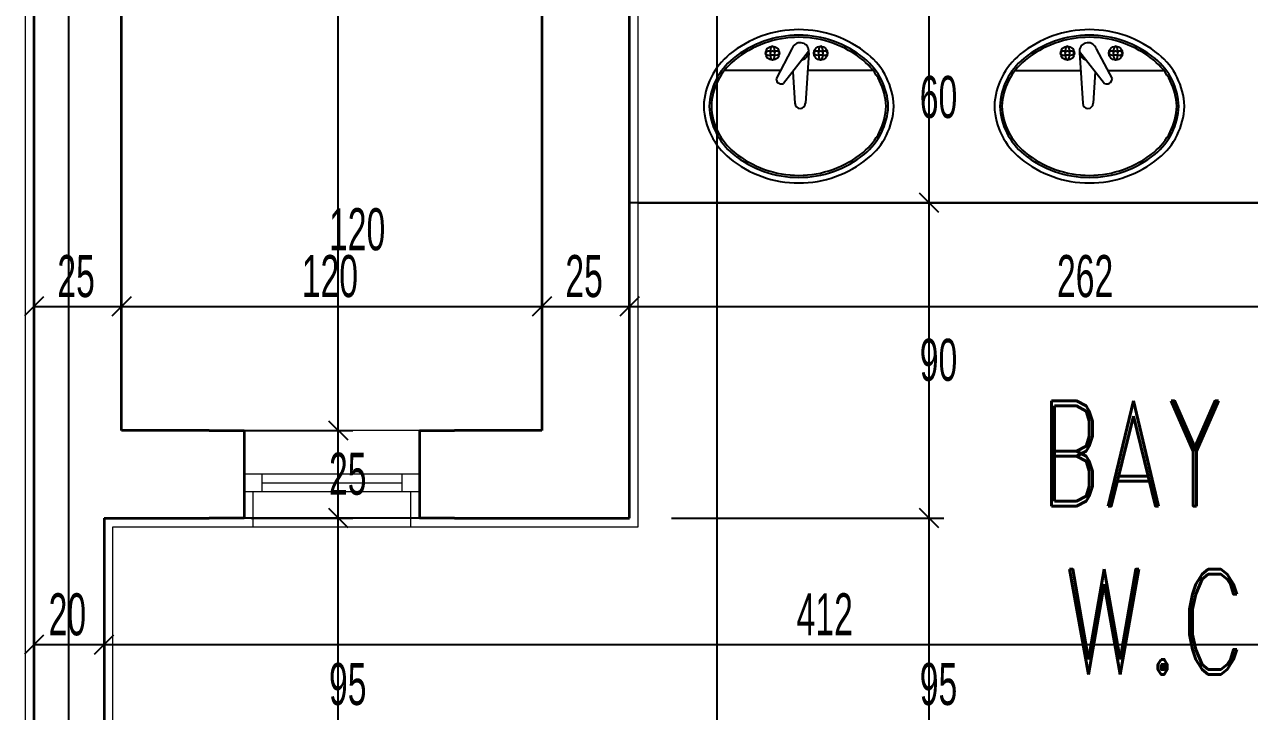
# Model space of a CAD drawing. Header units: inches. Extents: x -7543 to -822, y 102837 to 190349.
# Drawn here: x -836.74109 to -836.70613, y 102836.96748 to 102836.98708 of the extents above; entities that cross this region are included whole.
import ezdxf

# ---------------------------------------------------------------- set-up
doc = ezdxf.new("R2010")
doc.units = ezdxf.units.IN
doc.header["$MEASUREMENT"] = 0
doc.linetypes.add('__ZG_T_P__9', pattern=[22, 1, -10, 1, -10])
doc.linetypes.add('DASHDOTX2', pattern=[2, 1, -0.5, 0, -0.5])
doc.layers.get('Defpoints').update_dxf_attribs({"lineweight": 25})
for name, color, linetype, lineweight in [('AKS', 1, 'Continuous', 25), ('ICOL', 55, 'Continuous', 25), ('İZ DÜŞÜM', 253, 'Continuous', 20), ('SIVA', 150, 'Continuous', 15), ('YAZI', 7, 'Continuous', 25)]:
    doc.layers.add(name, color=color, linetype=linetype, lineweight=lineweight)
for name, color, linetype, lineweight, true_color in [('DUVAR', 7, 'Continuous', 35, 0xfc4642), ('PENCERE', 7, 'Continuous', 18, 0xffb360), ('TEFRİŞ', 7, 'Continuous', 25, 0x78462c)]:
    doc.layers.add(name, color=color, linetype=linetype, lineweight=lineweight, true_color=true_color)
doc.styles.add('OLCU', font='tromand.shx', dxfattribs={"width": 0.6, "height": 12})
doc.styles.add('st1', font='romandtw.shx', dxfattribs={"width": 0.7, "height": 40})

msp = doc.modelspace()

# ---------------------------------------------------------------- linework, layer by layer
at = {"layer": 'AKS', "linetype": 'DASHDOTX2', "ltscale": 10}
for p, q in [((-836.7398218610788, 102836.7964196347), (-836.7398218610788, 102837.0303757568)), ((-836.7213218610788, 102836.7964196347), (-836.7213218610788, 102837.0303757568))]:
    msp.add_line(p, q, dxfattribs=at)
at = {"layer": 'Defpoints', "color": 6}
msp.add_line((-836.7408218610783, 102836.8149930621), (-836.7408218437996, 102836.9899930621), dxfattribs=at)
at = {"layer": 'Defpoints', "color": 3}
for p, q in [((-836.7238218437998, 102836.9879934963), (-836.7238218437998, 102836.9729930621)), ((-836.7358218437997, 102836.9729930621), (-836.7388218610786, 102836.9729930621)), ((-836.7388218610786, 102836.9729930621), (-836.7388218610786, 102836.9634930621)), ((-836.7288218437998, 102836.9729930621), (-836.7358218437997, 102836.9729930621)), ((-836.7258218437997, 102836.9729930621), (-836.7288218437998, 102836.9729930621)), ((-836.7238218437998, 102836.9729930621), (-836.7258218437997, 102836.9729930621))]:
    msp.add_line(p, q, dxfattribs=at)
at = {"layer": 'DUVAR'}
for p, q in [((-836.7263218437997, 102836.9899930068), (-836.7263218437997, 102836.9754930068)), ((-836.7238218437998, 102836.9729930068), (-836.7238218437998, 102836.987993441)), ((-836.7408218437997, 102836.9874930068), (-836.7408218437997, 102836.9834930068)), ((-836.7383218437998, 102836.9754930068), (-836.7383218437998, 102836.9874930068)), ((-836.7408218437997, 102836.9834930068), (-836.7408218437997, 102836.9729930068)), ((-836.7238219761118, 102836.9819934963), (-836.7238218437998, 102836.9819934963)), ((-836.7238219761118, 102836.981993441), (-836.7238218437998, 102836.981993441)), ((-836.7358218437998, 102836.9754930068), (-836.7383218437998, 102836.9754930068)), ((-836.7358218437998, 102836.9754930068), (-836.7348218437998, 102836.9754930068)), ((-836.7348218437998, 102836.9754930068), (-836.7348218437998, 102836.9729930068)), ((-836.7298218437998, 102836.9754930068), (-836.7288218437998, 102836.9754930068)), ((-836.7298218437998, 102836.9754930068), (-836.7298218437998, 102836.9729930068)), ((-836.7263218437997, 102836.9754930068), (-836.7288218437998, 102836.9754930068)), ((-836.7408218610785, 102836.9729934963), (-836.7408218610785, 102836.9139930621)), ((-836.7388218610786, 102836.9729934963), (-836.7388218610786, 102836.9634930621)), ((-836.7388218610786, 102836.9729930068), (-836.7358218437997, 102836.9729930068)), ((-836.7348218437998, 102836.9729930068), (-836.7358218437997, 102836.9729930068)), ((-836.7288218437998, 102836.9729930068), (-836.7298218437998, 102836.9729930068)), ((-836.7288218437998, 102836.9729930068), (-836.7258218437997, 102836.9729930068)), ((-836.7258218437997, 102836.9729930068), (-836.7238218437998, 102836.9729930068))]:
    msp.add_line(p, q, dxfattribs=at)
at = {"layer": 'ICOL'}
for p, q in [((-836.71527480283, 102836.9819927815), (-836.71527480283, 102836.987993348)), ((-836.7321368397332, 102836.9754930621), (-836.7321368397332, 102836.9874930621)), ((-836.71500480283, 102836.9817227815), (-836.71554480283, 102836.9822627815)), ((-836.71554480283, 102836.9822627815), (-836.71500480283, 102836.9817227815)), ((-836.7160020015247, 102836.9819927815), (-836.71569480283, 102836.9819927815)), ((-836.7160020015247, 102836.9819927815), (-836.71569480283, 102836.9819927815)), ((-836.71527480283, 102836.9729930621), (-836.71527480283, 102836.9819927815)), ((-836.7408218437997, 102836.9802350578), (-836.7408218437997, 102836.9794550578)), ((-836.7383218437998, 102836.9802350578), (-836.7383218437998, 102836.9794550578)), ((-836.7383218437998, 102836.9802350578), (-836.7383218437998, 102836.9794550578)), ((-836.7263218437997, 102836.9786705617), (-836.7263218437997, 102836.9794550578)), ((-836.7263218437997, 102836.9786705617), (-836.7263218437997, 102836.9794550578)), ((-836.7238218437998, 102836.9784750128), (-836.7238218437998, 102836.9794550578)), ((-836.7238218437998, 102836.9784750128), (-836.7238218437998, 102836.9794550578)), ((-836.7405518437997, 102836.9793050578), (-836.7410918437997, 102836.9787650578)), ((-836.7385918437998, 102836.9787650578), (-836.7380518437998, 102836.9793050578)), ((-836.7380518437998, 102836.9793050578), (-836.7385918437998, 102836.9787650578)), ((-836.7265918437997, 102836.9787650578), (-836.7260518437997, 102836.9793050578)), ((-836.7260518437997, 102836.9793050578), (-836.7265918437997, 102836.9787650578)), ((-836.7240918437998, 102836.9787650578), (-836.7235518437998, 102836.9793050578)), ((-836.7235518437998, 102836.9793050578), (-836.7240918437998, 102836.9787650578)), ((-836.7408218437997, 102836.9790350578), (-836.7383218437998, 102836.9790350578)), ((-836.7383218437998, 102836.9790350578), (-836.7263218437997, 102836.9790350578)), ((-836.7263218437997, 102836.9790350578), (-836.7238218437998, 102836.9790350578)), ((-836.7238218437998, 102836.9790350578), (-836.6975718610786, 102836.9790350578)), ((-836.7318668397332, 102836.9752230621), (-836.7324068397332, 102836.9757630621)), ((-836.7324068397332, 102836.9757630621), (-836.7318668397332, 102836.9752230621)), ((-836.7348865278304, 102836.9754930621), (-836.7317168397333, 102836.9754930621)), ((-836.7348865278304, 102836.9754930621), (-836.7317168397333, 102836.9754930621)), ((-836.7321368397332, 102836.9729930621), (-836.7321368397332, 102836.9754930621)), ((-836.7318668397332, 102836.9727230621), (-836.7324068397332, 102836.9732630621)), ((-836.7324068397332, 102836.9732630621), (-836.7318668397332, 102836.9727230621)), ((-836.71500480283, 102836.9727230621), (-836.71554480283, 102836.9732630621)), ((-836.71554480283, 102836.9732630621), (-836.71500480283, 102836.9727230621)), ((-836.7346218437998, 102836.9729930621), (-836.7317168397333, 102836.9729930621)), ((-836.7346218437998, 102836.9729930621), (-836.7317168397333, 102836.9729930621)), ((-836.7321368397332, 102836.9634930621), (-836.7321368397332, 102836.9729930621)), ((-836.7226218437997, 102836.9729930621), (-836.7148548028299, 102836.9729930621)), ((-836.7226218437997, 102836.9729930621), (-836.7148548028299, 102836.9729930621)), ((-836.71527480283, 102836.9634930621), (-836.71527480283, 102836.9729930621)), ((-836.7405518610785, 102836.9696539424), (-836.7410918610785, 102836.9691139424)), ((-836.7408218610785, 102836.9689795146), (-836.7408218610785, 102836.9698039424)), ((-836.7390918610786, 102836.9691139424), (-836.7385518610786, 102836.9696539424)), ((-836.7385518610786, 102836.9696539424), (-836.7390918610786, 102836.9691139424)), ((-836.7388218610786, 102836.9689795146), (-836.7388218610786, 102836.9698039424)), ((-836.7388218610786, 102836.9689795146), (-836.7388218610786, 102836.9698039424)), ((-836.7408218610785, 102836.9693839424), (-836.7388218610786, 102836.9693839424)), ((-836.7388218610786, 102836.9693839424), (-836.6975718610786, 102836.9693839424))]:
    msp.add_line(p, q, dxfattribs=at)
at = {"layer": 'İZ DÜŞÜM', "linetype": '__ZG_T_P__9'}
msp.add_line((-836.7408218610783, 102836.9899930621), (-836.7408218610783, 102836.8149930621), dxfattribs=at)
at = {"layer": 'PENCERE'}
for p, q in [((-836.7298218437998, 102836.9754930068), (-836.7348218437998, 102836.9754930068)), ((-836.7298218437998, 102836.9742430068), (-836.7348218437998, 102836.9742430068)), ((-836.7343218437998, 102836.9742430068), (-836.7343218437998, 102836.9737430068)), ((-836.7303218437999, 102836.9742430068), (-836.7303218437999, 102836.9737430068)), ((-836.7303218437999, 102836.9739930068), (-836.7343218437998, 102836.9739930068)), ((-836.7298218437998, 102836.9737430068), (-836.7348218437998, 102836.9737430068)), ((-836.7298218437998, 102836.9729930068), (-836.7348218437998, 102836.9729930068))]:
    msp.add_line(p, q, dxfattribs=at)
at = {"layer": 'SIVA'}
for p, q in [((-836.7410718437998, 102836.9902430068), (-836.7410718437998, 102836.9834930068)), ((-836.7235718437998, 102836.9727430621), (-836.7235718437997, 102836.9877434921)), ((-836.7235718437998, 102836.9727430068), (-836.7235718437997, 102836.9877434369)), ((-836.7410718437998, 102836.9834930068), (-836.7410718437998, 102836.9727430068)), ((-836.7345718437998, 102836.9737430068), (-836.7345718437998, 102836.9727430068)), ((-836.7300718437998, 102836.9737430068), (-836.7300718437998, 102836.9727430068)), ((-836.7410718610786, 102836.9732430621), (-836.7410718610786, 102836.9137430621)), ((-836.7385718610785, 102836.9727430621), (-836.7290718437998, 102836.9727430621)), ((-836.7385718610785, 102836.9637430621), (-836.7385718610785, 102836.9727430621)), ((-836.7385718610785, 102836.9727430068), (-836.7345718437998, 102836.9727430068)), ((-836.7300718437998, 102836.9727430068), (-836.7290718437998, 102836.9727430068)), ((-836.7290718437998, 102836.9727430621), (-836.7258218437997, 102836.9727430621)), ((-836.7290718437998, 102836.9727430068), (-836.7258218437997, 102836.9727430068)), ((-836.7258218437997, 102836.9727430621), (-836.7235718437998, 102836.9727430621)), ((-836.7258218437997, 102836.9727430068), (-836.7235718437998, 102836.9727430068))]:
    msp.add_line(p, q, dxfattribs=at)
at = {"layer": 'TEFRİŞ'}
for p, q in [((-836.7191868075882, 102836.9863874652), (-836.7196380742037, 102836.9855260375)), ((-836.7191868075882, 102836.98638741), (-836.7196380742037, 102836.9855259823)), ((-836.7187108640749, 102836.9863033698), (-836.7194241274972, 102836.9853952565)), ((-836.7187108640749, 102836.9863033145), (-836.7194241274972, 102836.9853952012)), ((-836.7187090247138, 102836.9862647432), (-836.7188037770206, 102836.9848286431)), ((-836.7187090247138, 102836.9862646879), (-836.7188037770206, 102836.9848285878)), ((-836.7109804583109, 102836.9862647432), (-836.7108857060041, 102836.9848286431)), ((-836.7109804583109, 102836.9862646879), (-836.7108857060041, 102836.9848285878)), ((-836.7109786189499, 102836.9863033698), (-836.7102653555277, 102836.9853952565)), ((-836.7109786189499, 102836.9863033145), (-836.7102653555277, 102836.9853952012)), ((-836.7105026754365, 102836.9863874652), (-836.7100514088211, 102836.9855260375)), ((-836.7105026754365, 102836.98638741), (-836.7100514088211, 102836.9855259823)), ((-836.7195138115727, 102836.9857632438), (-836.7211172310397, 102836.9857632438)), ((-836.7195138115727, 102836.9857631885), (-836.7211172310397, 102836.9857631885)), ((-836.7191608691912, 102836.9857300257), (-836.7191007770207, 102836.9848286431)), ((-836.7191608691912, 102836.9857299704), (-836.7191007770207, 102836.9848285878)), ((-836.7168680301313, 102836.9857632438), (-836.7187421130935, 102836.9857632438)), ((-836.7168680301313, 102836.9857631885), (-836.7187421130935, 102836.9857631885)), ((-836.7128214528934, 102836.9857632438), (-836.7109473699313, 102836.9857632438)), ((-836.7128214528934, 102836.9857631885), (-836.7109473699313, 102836.9857631885)), ((-836.7105286138335, 102836.9857300257), (-836.7105887060042, 102836.9848286431)), ((-836.7105286138335, 102836.9857299704), (-836.7105887060042, 102836.9848285878)), ((-836.7101756714521, 102836.9857632438), (-836.7085722519851, 102836.9857632438)), ((-836.7101756714521, 102836.9857631885), (-836.7085722519851, 102836.9857631885)), ((-836.6975718610786, 102836.9819927815), (-836.7238218437997, 102836.9819927815)), ((-836.7235718437997, 102836.9819934921), (-836.6978218610786, 102836.9819930662))]:
    msp.add_line(p, q, dxfattribs=at)
for centre, radius in [((-836.71974326244, 102836.986260983), 0.000198), ((-836.71974326244, 102836.9862609277), 0.000198), ((-836.7183677577557, 102836.986260983), 0.000198), ((-836.7183677577557, 102836.9862609277), 0.000198), ((-836.7113217252692, 102836.986260983), 0.000198), ((-836.7113217252692, 102836.9862609277), 0.000198), ((-836.7099462205848, 102836.986260983), 0.000198), ((-836.7099462205848, 102836.9862609277), 0.000198), ((-836.7197408175887, 102836.986260983), 6.15765675608127e-05), ((-836.7197408175887, 102836.9862609277), 6.15765675608127e-05), ((-836.7183653225959, 102836.986262942), 6.15765675608127e-05), ((-836.7183653225959, 102836.9862628867), 6.15765675608127e-05), ((-836.7113241604288, 102836.986262942), 6.15765675608127e-05), ((-836.7113241604288, 102836.9862628867), 6.15765675608127e-05), ((-836.7099486654361, 102836.986260983), 6.15765675608127e-05), ((-836.7099486654361, 102836.9862609277), 6.15765675608127e-05)]:
    msp.add_circle(centre, radius, dxfattribs=at)
for centre, radius, start, end in [((-836.7189926305855, 102836.9838112683), 0.003120321599999967, 90, 129.2370000193347), ((-836.7189926305855, 102836.983811213), 0.003120321599999967, 90, 129.2370000193347), ((-836.7189926305855, 102836.9838112683), 0.002961921599999966, 90, 129.2370000193347), ((-836.7189926305855, 102836.983811213), 0.002961921599999966, 90, 129.2370000193347), ((-836.7189926305855, 102836.9838112683), 0.003120321599999903, 50.76299998066528, 90), ((-836.7189926305855, 102836.983811213), 0.003120321599999903, 50.76299998066528, 90), ((-836.7189926305855, 102836.9838112683), 0.002961921600000047, 50.76299998066528, 90), ((-836.7189926305855, 102836.983811213), 0.002961921600000047, 50.76299998066528, 90), ((-836.7106968524392, 102836.9838112683), 0.003120321599999903, 90, 129.2370000193347), ((-836.7106968524392, 102836.983811213), 0.003120321599999903, 90, 129.2370000193347), ((-836.7106968524392, 102836.9838112683), 0.002961921600000047, 90, 129.2370000193347), ((-836.7106968524392, 102836.983811213), 0.002961921600000047, 90, 129.2370000193347), ((-836.7106968524392, 102836.9838112683), 0.003120321599999967, 50.76299998066528, 90), ((-836.7106968524392, 102836.983811213), 0.003120321599999967, 50.76299998066528, 90), ((-836.7106968524392, 102836.9838112683), 0.002961921599999966, 50.76299998066528, 90), ((-836.7106968524392, 102836.983811213), 0.002961921599999966, 50.76299998066528, 90), ((-836.7189926305855, 102836.9838112683), 0.002902521600000013, 90, 129.2370000193347), ((-836.7189926305855, 102836.983811213), 0.002902521600000013, 90, 129.2370000193347), ((-836.7196846457365, 102836.986359983), 0.0001138256429216278, 119.5702491637003, 210.1375237861861), ((-836.7196846457365, 102836.9863599277), 0.0001138256429216278, 119.5702491637003, 210.1375237861861), ((-836.7197969894409, 102836.986359983), 0.000113825642886311, 330.9566692286438, 60.42975083629976), ((-836.7197969894409, 102836.9863599277), 0.000113825642886311, 330.9566692286438, 60.42975083629976), ((-836.718952282197, 102836.9863120424), 0.0002475000000000005, 284.1124586443228, 163.6036056822805), ((-836.718952282197, 102836.9863119871), 0.0002475000000000005, 284.1124586443228, 163.6036056822805), ((-836.7189926305855, 102836.9838112683), 0.002902521600000011, 50.76299998066528, 90), ((-836.7189926305855, 102836.983811213), 0.002902521600000011, 50.76299998066528, 90), ((-836.7183091410521, 102836.986359983), 0.000113825642886311, 119.5702491637003, 209.0433307713562), ((-836.7183091410521, 102836.9863599277), 0.000113825642886311, 119.5702491637003, 209.0433307713562), ((-836.7184214847566, 102836.986359983), 0.0001138256429279473, 329.8624762138139, 60.42975083629976), ((-836.7184214847566, 102836.9863599277), 0.0001138256429279473, 329.8624762138139, 60.42975083629976), ((-836.7106968524392, 102836.9838112683), 0.002902521600000011, 90, 129.2370000193347), ((-836.7106968524392, 102836.983811213), 0.002902521600000011, 90, 129.2370000193347), ((-836.7112679982682, 102836.986359983), 0.0001138256429279473, 119.5702491637003, 210.1375237861861), ((-836.7112679982682, 102836.9863599277), 0.0001138256429279473, 119.5702491637003, 210.1375237861861), ((-836.7113803419726, 102836.986359983), 0.000113825642886311, 330.9566692286438, 60.42975083629976), ((-836.7113803419726, 102836.9863599277), 0.000113825642886311, 330.9566692286438, 60.42975083629976), ((-836.7107372008278, 102836.9863120424), 0.0002475000000000005, 16.39639431771953, 255.8875413556773), ((-836.7107372008278, 102836.9863119871), 0.0002475000000000005, 16.39639431771953, 255.8875413556773), ((-836.7106968524392, 102836.9838112683), 0.002902521600000013, 50.76299998066528, 90), ((-836.7106968524392, 102836.983811213), 0.002902521600000013, 50.76299998066528, 90), ((-836.7098924935839, 102836.986359983), 0.000113825642886311, 119.5702491637003, 209.0433307713562), ((-836.7098924935839, 102836.9863599277), 0.000113825642886311, 119.5702491637003, 209.0433307713562), ((-836.7100048372882, 102836.986359983), 0.0001138256429216278, 329.8624762138139, 60.42975083629976), ((-836.7100048372882, 102836.9863599277), 0.0001138256429216278, 329.8624762138139, 60.42975083629976), ((-836.7197019556855, 102836.9846724495), 0.002004651000000098, 129.1040001214614, 177.7880000505583), ((-836.7197019556855, 102836.9846724495), 0.002004651000000098, 129.1040001214614, 177.7880000505583), ((-836.7197019556855, 102836.9846723942), 0.002004651000000098, 129.1040001214614, 177.7880000505583), ((-836.7197019556855, 102836.9846723942), 0.002004651000000098, 129.1040001214614, 177.7880000505583), ((-836.7197019556855, 102836.9846724495), 0.001846250999999999, 129.0919999327343, 177.7880000505583), ((-836.7197019556855, 102836.9846723942), 0.001846250999999999, 129.0919999327343, 177.7880000505583), ((-836.7198409453465, 102836.9862048112), 0.0001138256428678631, 59.44757169635704, 150.4297510106238), ((-836.7198409453465, 102836.9862047559), 0.0001138256428678631, 59.44757169635704, 150.4297510106238), ((-836.7198409453465, 102836.9863171549), 0.0001138256428644378, 209.5702489893762, 300.552428303643), ((-836.7198409453465, 102836.9863170996), 0.0001138256428644378, 209.5702489893762, 300.552428303643), ((-836.7196846457365, 102836.986161983), 0.0001138256428766684, 149.8624762138139, 240.4297508362997), ((-836.7196846457365, 102836.9861619277), 0.0001138256428766684, 149.8624762138139, 240.4297508362997), ((-836.7197969894409, 102836.986161983), 0.0001138256428644378, 299.5702491637002, 29.04333077135618), ((-836.7197969894409, 102836.9861619277), 0.0001138256428644378, 299.5702491637002, 29.04333077135618), ((-836.7196429453464, 102836.9862048112), 0.0001138256428755755, 29.57024898937614, 118.625399591624), ((-836.7196429453464, 102836.9862047559), 0.0001138256428755755, 29.57024898937614, 118.625399591624), ((-836.7196429453464, 102836.9863171549), 0.0001138256428709452, 241.374600408376, 330.4297510106239), ((-836.7196429453464, 102836.9863170996), 0.0001138256428709452, 241.374600408376, 330.4297510106239), ((-836.7184631851467, 102836.9862048112), 0.0001138256428644378, 61.37460040837602, 150.4297510106238), ((-836.7184631851467, 102836.9862047559), 0.0001138256428644378, 61.37460040837602, 150.4297510106238), ((-836.7184631851467, 102836.9863171549), 0.0001138256428770801, 209.5702489893762, 298.625399591624), ((-836.7184631851467, 102836.9863170996), 0.0001138256428770801, 209.5702489893762, 298.625399591624), ((-836.7183091410523, 102836.986161983), 0.0001138256428581183, 150.9566692286438, 240.4297508362997), ((-836.7183091410523, 102836.9861619277), 0.0001138256428581183, 150.9566692286438, 240.4297508362997), ((-836.7184214847565, 102836.986161983), 0.0001138256428766684, 299.5702491637002, 30.13752378618609), ((-836.7184214847565, 102836.9861619277), 0.0001138256428766684, 299.5702491637002, 30.13752378618609), ((-836.7182651851466, 102836.9862048112), 0.0001138256428678631, 29.57024898937614, 120.552428303643), ((-836.7182651851466, 102836.9862047559), 0.0001138256428678631, 29.57024898937614, 120.552428303643), ((-836.7182651851466, 102836.9863171549), 0.0001138256428644378, 239.447571696357, 330.4297510106239), ((-836.7182651851466, 102836.9863170996), 0.0001138256428644378, 239.447571696357, 330.4297510106239), ((-836.7182833054856, 102836.9846724495), 0.001846251000000071, 2.211999949441666, 50.90800006726572), ((-836.7182833054856, 102836.9846723942), 0.001846251000000071, 2.211999949441666, 50.90800006726572), ((-836.7182833054856, 102836.9846724495), 0.002004651000000161, 2.211999949441666, 50.89599987853862), ((-836.7182833054856, 102836.9846724495), 0.002004651000000161, 2.211999949441666, 50.89599987853862), ((-836.7182833054856, 102836.9846723942), 0.002004651000000161, 2.211999949441666, 50.89599987853862), ((-836.7182833054856, 102836.9846723942), 0.002004651000000161, 2.211999949441666, 50.89599987853862), ((-836.7114061775393, 102836.9846724495), 0.002004651000000161, 129.1040001214614, 177.7880000505583), ((-836.7114061775393, 102836.9846724495), 0.002004651000000161, 129.1040001214614, 177.7880000505583), ((-836.7114061775393, 102836.9846723942), 0.002004651000000161, 129.1040001214614, 177.7880000505583), ((-836.7114061775393, 102836.9846723942), 0.002004651000000161, 129.1040001214614, 177.7880000505583), ((-836.7114061775393, 102836.9846724495), 0.001846251000000071, 129.0919999327343, 177.7880000505583), ((-836.7114061775393, 102836.9846723942), 0.001846251000000071, 129.0919999327343, 177.7880000505583), ((-836.7114242978781, 102836.9862048112), 0.0001138256428678631, 59.44757169635704, 150.4297510106238), ((-836.7114242978781, 102836.9862047559), 0.0001138256428678631, 59.44757169635704, 150.4297510106238), ((-836.7114242978781, 102836.9863171549), 0.0001138256428644378, 209.5702489893762, 300.552428303643), ((-836.7114242978781, 102836.9863170996), 0.0001138256428644378, 209.5702489893762, 300.552428303643), ((-836.7112679982682, 102836.986161983), 0.0001138256428766684, 149.8624762138139, 240.4297508362997), ((-836.7112679982682, 102836.9861619277), 0.0001138256428766684, 149.8624762138139, 240.4297508362997), ((-836.7113803419726, 102836.986161983), 0.0001138256428581183, 299.5702491637002, 29.04333077135618), ((-836.7113803419726, 102836.9861619277), 0.0001138256428581183, 299.5702491637002, 29.04333077135618), ((-836.7112262978782, 102836.9862048112), 0.0001138256428644378, 29.57024898937614, 118.625399591624), ((-836.7112262978782, 102836.9862047559), 0.0001138256428644378, 29.57024898937614, 118.625399591624), ((-836.7112262978782, 102836.9863171549), 0.0001138256428770801, 241.374600408376, 330.4297510106239), ((-836.7112262978782, 102836.9863170996), 0.0001138256428770801, 241.374600408376, 330.4297510106239), ((-836.7100465376783, 102836.9862048112), 0.0001138256428755755, 61.37460040837602, 150.4297510106238), ((-836.7100465376783, 102836.9862047559), 0.0001138256428755755, 61.37460040837602, 150.4297510106238), ((-836.7100465376783, 102836.9863171549), 0.0001138256428709452, 209.5702489893762, 298.625399591624), ((-836.7100465376783, 102836.9863170996), 0.0001138256428709452, 209.5702489893762, 298.625399591624), ((-836.7098924935839, 102836.986161983), 0.0001138256428644378, 150.9566692286438, 240.4297508362997), ((-836.7098924935839, 102836.9861619277), 0.0001138256428644378, 150.9566692286438, 240.4297508362997), ((-836.7100048372882, 102836.986161983), 0.0001138256428766684, 299.5702491637002, 30.13752378618609), ((-836.7100048372882, 102836.9861619277), 0.0001138256428766684, 299.5702491637002, 30.13752378618609), ((-836.7098485376783, 102836.9862048112), 0.0001138256428678631, 29.57024898937614, 120.552428303643), ((-836.7098485376783, 102836.9862047559), 0.0001138256428678631, 29.57024898937614, 120.552428303643), ((-836.7098485376783, 102836.9863171549), 0.0001138256428644378, 239.447571696357, 330.4297510106239), ((-836.7098485376783, 102836.9863170996), 0.0001138256428644378, 239.447571696357, 330.4297510106239), ((-836.7099875273393, 102836.9846724495), 0.001846250999999999, 2.211999949441666, 50.90800006726572), ((-836.7099875273393, 102836.9846723942), 0.001846250999999999, 2.211999949441666, 50.90800006726572), ((-836.7099875273393, 102836.9846724495), 0.002004651000000098, 2.211999949441666, 50.89599987853862), ((-836.7099875273393, 102836.9846724495), 0.002004651000000098, 2.211999949441666, 50.89599987853862), ((-836.7099875273393, 102836.9846723942), 0.002004651000000098, 2.211999949441666, 50.89599987853862), ((-836.7099875273393, 102836.9846723942), 0.002004651000000098, 2.211999949441666, 50.89599987853862), ((-836.7197019556855, 102836.9846724495), 0.00178685100000008, 129.0879999532143, 177.7149999711971), ((-836.7197019556855, 102836.9846723942), 0.00178685100000008, 129.0879999532143, 177.7149999711971), ((-836.7182833054856, 102836.9846724495), 0.001786851000000043, 2.285000028802902, 50.91200004678569), ((-836.7182833054856, 102836.9846723942), 0.001786851000000043, 2.285000028802902, 50.91200004678569), ((-836.7114061775393, 102836.9846724495), 0.001786851000000043, 129.0879999532143, 177.7149999711971), ((-836.7114061775393, 102836.9846723942), 0.001786851000000043, 129.0879999532143, 177.7149999711971), ((-836.7099875273393, 102836.9846724495), 0.00178685100000008, 2.285000028802902, 50.91200004678569), ((-836.7099875273393, 102836.9846723942), 0.00178685100000008, 2.285000028802902, 50.91200004678569), ((-836.7194868929214, 102836.9855329674), 0.0001513400256407899, 182.6244994912368, 294.5023873945461), ((-836.7194868929214, 102836.9855329121), 0.0001513400256407899, 182.6244994912368, 294.5023873945461), ((-836.7102025901033, 102836.9855329674), 0.0001513400256407899, 245.4976126054539, 357.3755005087631), ((-836.7102025901033, 102836.9855329121), 0.0001513400256407899, 245.4976126054539, 357.3755005087631), ((-836.7197019556855, 102836.9848149402), 0.002004651000000022, 182.2119999494416, 230.8959998785386), ((-836.7197019556855, 102836.9848148849), 0.002004651000000022, 182.2119999494416, 230.8959998785386), ((-836.7197019556855, 102836.9848149402), 0.001846251000000071, 182.2119999494416, 230.9080000672657), ((-836.7197019556855, 102836.9848148849), 0.001846251000000071, 182.2119999494416, 230.9080000672657), ((-836.7197019556855, 102836.9848149402), 0.001786851000000183, 182.2850000288029, 230.9120000467857), ((-836.7197019556855, 102836.9848148849), 0.001786851000000183, 182.2850000288029, 230.9120000467857), ((-836.7189522770207, 102836.9848286431), 0.0001485, 180, 0), ((-836.7189522770207, 102836.9848285878), 0.0001485, 180, 0), ((-836.7182833054856, 102836.9848149402), 0.00178685100000008, 309.0879999532143, 357.7149999711971), ((-836.7182833054856, 102836.9848148849), 0.00178685100000008, 309.0879999532143, 357.7149999711971), ((-836.7182833054856, 102836.9848149402), 0.001846250999999999, 309.0919999327343, 357.7880000505583), ((-836.7182833054856, 102836.9848148849), 0.001846250999999999, 309.0919999327343, 357.7880000505583), ((-836.7182833054856, 102836.9848149402), 0.002004651000000098, 309.1040001214614, 357.7880000505583), ((-836.7182833054856, 102836.9848149402), 0.002004651000000098, 309.1040001214614, 357.7880000505583), ((-836.7182833054856, 102836.9848148849), 0.002004651000000098, 309.1040001214614, 357.7880000505583), ((-836.7182833054856, 102836.9848148849), 0.002004651000000098, 309.1040001214614, 357.7880000505583), ((-836.7114061775393, 102836.9848149402), 0.002004651000000098, 182.2119999494416, 230.8959998785386), ((-836.7114061775393, 102836.9848149402), 0.002004651000000098, 182.2119999494416, 230.8959998785386), ((-836.7114061775393, 102836.9848148849), 0.002004651000000098, 182.2119999494416, 230.8959998785386), ((-836.7114061775393, 102836.9848148849), 0.002004651000000098, 182.2119999494416, 230.8959998785386), ((-836.7114061775393, 102836.9848149402), 0.001846250999999999, 182.2119999494416, 230.9080000672657), ((-836.7114061775393, 102836.9848148849), 0.001846250999999999, 182.2119999494416, 230.9080000672657), ((-836.7114061775393, 102836.9848149402), 0.00178685100000008, 182.2850000288029, 230.9120000467857), ((-836.7114061775393, 102836.9848148849), 0.00178685100000008, 182.2850000288029, 230.9120000467857), ((-836.7107372060041, 102836.9848286431), 0.0001485, 180, 0), ((-836.7107372060041, 102836.9848285878), 0.0001485, 180, 0), ((-836.7099875273393, 102836.9848149402), 0.001786851000000183, 309.0879999532143, 357.7149999711971), ((-836.7099875273393, 102836.9848148849), 0.001786851000000183, 309.0879999532143, 357.7149999711971), ((-836.7099875273393, 102836.9848149402), 0.001846251000000071, 309.0919999327343, 357.7880000505583), ((-836.7099875273393, 102836.9848148849), 0.001846251000000071, 309.0919999327343, 357.7880000505583), ((-836.7099875273393, 102836.9848149402), 0.002004651000000022, 309.1040001214614, 357.7880000505583), ((-836.7099875273393, 102836.9848148849), 0.002004651000000022, 309.1040001214614, 357.7880000505583), ((-836.7189926305855, 102836.9856761115), 0.002961931499999977, 230.7629999806653, 270), ((-836.7189926305855, 102836.9856760562), 0.002961931499999977, 230.7629999806653, 270), ((-836.7189926305855, 102836.9856761115), 0.002902531499999941, 230.7629999806653, 270), ((-836.7189926305855, 102836.9856760562), 0.002902531499999941, 230.7629999806653, 270), ((-836.7189926305855, 102836.9856761115), 0.002902521600000013, 270, 309.2370000193347), ((-836.7189926305855, 102836.9856760562), 0.002902521600000013, 270, 309.2370000193347), ((-836.7189926305855, 102836.9856761115), 0.002961921599999966, 270, 309.2370000193347), ((-836.7189926305855, 102836.9856760562), 0.002961921599999966, 270, 309.2370000193347), ((-836.7106968524392, 102836.9856761115), 0.002961921599999966, 230.7629999806653, 270), ((-836.7106968524392, 102836.9856760562), 0.002961921599999966, 230.7629999806653, 270), ((-836.7106968524392, 102836.9856761115), 0.002902521600000013, 230.7629999806653, 270), ((-836.7106968524392, 102836.9856760562), 0.002902521600000013, 230.7629999806653, 270), ((-836.7106968524392, 102836.9856761115), 0.002902531499999941, 270, 309.2370000193347), ((-836.7106968524392, 102836.9856760562), 0.002902531499999941, 270, 309.2370000193347), ((-836.7106968524392, 102836.9856761115), 0.002961931499999977, 270, 309.2370000193347), ((-836.7106968524392, 102836.9856760562), 0.002961931499999977, 270, 309.2370000193347), ((-836.7189926305855, 102836.9856761115), 0.003120331500000013, 230.7629999806653, 270), ((-836.7189926305855, 102836.9856760562), 0.003120331500000013, 230.7629999806653, 270), ((-836.7189926305855, 102836.9856761115), 0.003120321600000106, 270, 309.2370000193347), ((-836.7189926305855, 102836.9856761115), 0.003120321600000106, 270, 309.2370000193347), ((-836.7189926305855, 102836.9856760562), 0.003120321600000106, 270, 309.2370000193347), ((-836.7189926305855, 102836.9856760562), 0.003120321600000106, 270, 309.2370000193347), ((-836.7106968524392, 102836.9856761115), 0.003120321600000106, 230.7629999806653, 270), ((-836.7106968524392, 102836.9856761115), 0.003120321600000106, 230.7629999806653, 270), ((-836.7106968524392, 102836.9856760562), 0.003120321600000106, 230.7629999806653, 270), ((-836.7106968524392, 102836.9856760562), 0.003120321600000106, 230.7629999806653, 270), ((-836.7106968524392, 102836.9856761115), 0.003120331500000013, 270, 309.2370000193347), ((-836.7106968524392, 102836.9856760562), 0.003120331500000013, 270, 309.2370000193347)]:
    msp.add_arc(centre, radius, start, end, dxfattribs=at)

# ---------------------------------------------------------------- texts
at = {"layer": 'ICOL', "style": 'OLCU', "width": 0.6}
for s, p in [('60', (-836.71553880283, 102836.9844102076)), ('120', (-836.7324008397333, 102836.9806359193)), ('25', (-836.7401547009426, 102836.9792990578)), ('120', (-836.7331789866569, 102836.9792990578)), ('25', (-836.7256547009426, 102836.9792990578)), ('262', (-836.7116225667249, 102836.9792990578)), ('90', (-836.71553880283, 102836.9769100647)), ('25', (-836.7324008397333, 102836.973660205)), ('20', (-836.7404047182215, 102836.9696479424)), ('412', (-836.7190540039358, 102836.9696479424)), ('95', (-836.7324008397333, 102836.967660205)), ('95', (-836.71553880283, 102836.967660205))]:
    msp.add_text(s, height=0.0012, dxfattribs=at).set_placement(p)
at = {"layer": 'YAZI', "style": 'st1', "width": 0.7}
for s, p in [('BAY', (-836.7121424348633, 102836.9733350603)), ('BAY', (-836.7121424348633, 102836.973335005)), ('W.C', (-836.7114427400606, 102836.9685332599)), ('W.C', (-836.7114427400606, 102836.9685332046))]:
    msp.add_text(s, height=0.003, dxfattribs=at).set_placement(p)

doc.saveas('drawing.dxf')
